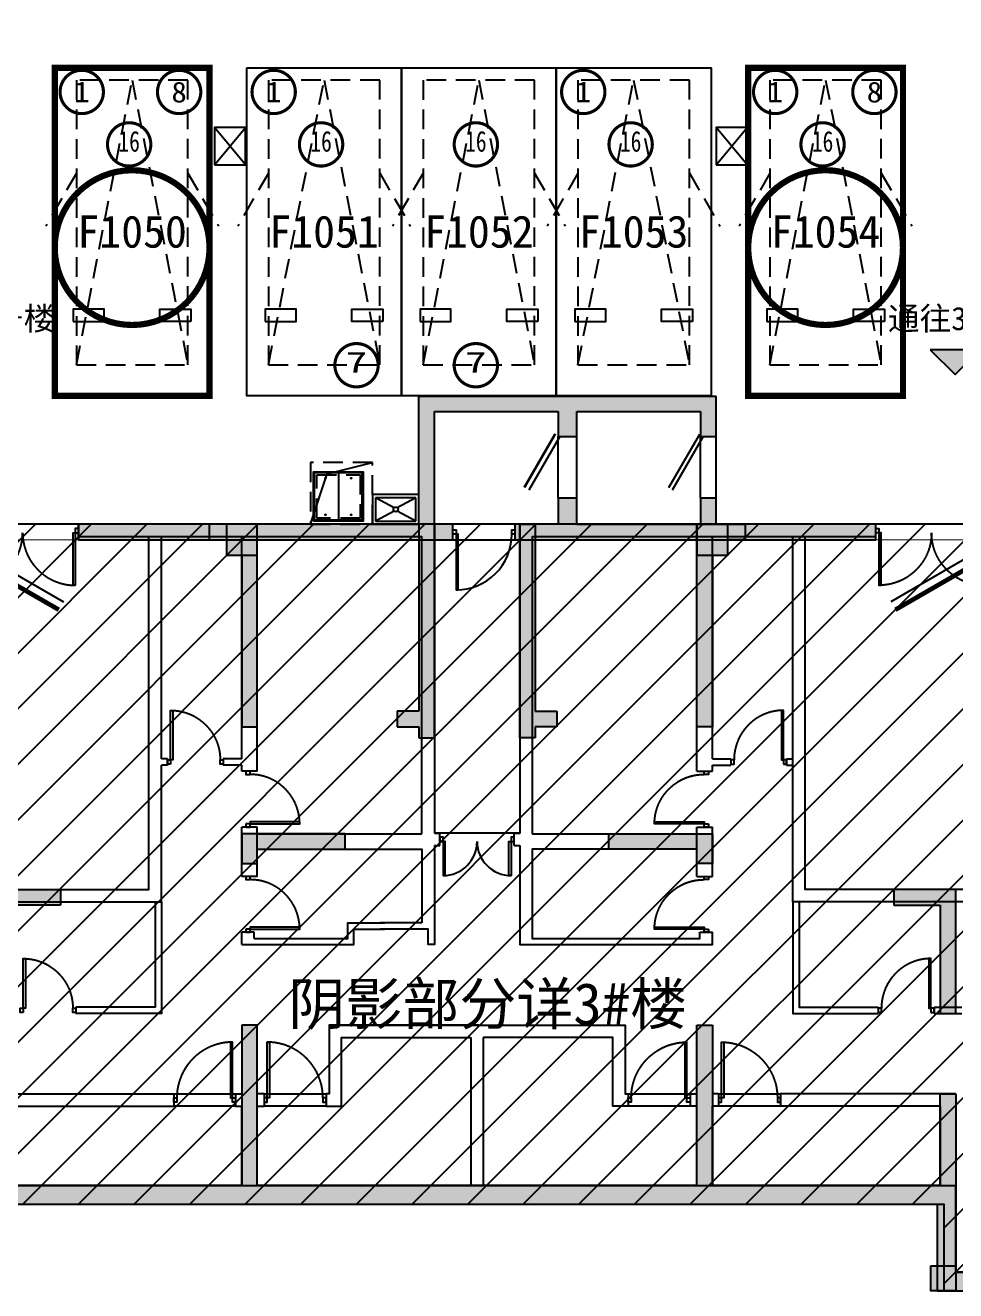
# Model space of a CAD drawing. Header units: millimetres. Extents: x 693907 to 1906102, y -24098 to 332602.
# Drawn here: x 897510 to 912537, y 150710 to 171151 of the extents above; entities that cross this region are included whole.
import ezdxf
from ezdxf.enums import TextEntityAlignment as Align
from ezdxf.xclip import XClip

# ---------------------------------------------------------------- set-up
doc = ezdxf.new("R2010")
doc.units = ezdxf.units.MM
doc.header["$LTSCALE"] = 100
doc.header["$XCLIPFRAME"] = 0
for name, pattern in [('A6-DK-B1F$0$HIDDEN2', [4.762499999999999, 3.175, -1.5875]), ('A6-DK-JSJ-B1F$0$HIDDEN2', [4.762499999999999, 3.175, -1.5875]), ('A6-DK-renfang-B1F$0$DASHED', [19.049999999999997, 12.7, -6.35])]:
    doc.linetypes.add(name, pattern=pattern)
doc.layers.get('Defpoints').update_dxf_attribs({"color": 189})
for name, color, linetype in [('-ACO-TTLB', 153, 'Continuous'), ('3#-HW-B1F$0$S-HATCH-X', 251, 'Continuous'), ('3#-W-B1F$0$S-COLUMN-S', 2, 'Continuous'), ('3#-W-B1F$0$S-WALL-S', 4, 'Continuous'), ('A-HATCH', 251, 'Continuous'), ('A-ROOM-IDEN', 31, 'Continuous'), ('A-WIND-IDEN', 244, 'Continuous'), ('A6-DK-B1F$0$A-DOOR', 190, 'Continuous'), ('A6-DK-B1F$0$A-FIXT', 6, 'Continuous'), ('A6-DK-B1F$0$A-PRKG', 175, 'A6-DK-B1F$0$HIDDEN2'), ('A6-DK-B1F$0$A-PRKG-SIGN', 252, 'Continuous'), ('A6-DK-JSJ-B1F$0$A-DRAIN', 152, 'Continuous'), ('A6-DK-JSJ-B1F$0$A-HOLE-FLOR', 242, 'Continuous'), ('A6-DK-JSJ-B1F$0$A-LOWER', 131, 'A6-DK-JSJ-B1F$0$HIDDEN2'), ('A6-DK-JSJ-B1F$0$X23-BF$0$A-HATCH', 251, 'Continuous'), ('A6-DK-renfang-B1F$0$-ACO-LINE', 137, 'Continuous'), ('A6-DK-renfang-B1F$0$PUB_HATCH', 8, 'Continuous'), ('A6-DK-renfang-B1F$0$WALL', 9, 'Continuous'), ('A6-DK-renfang-B1F$0$WINDOW', 4, 'Continuous'), ('A6-W-B1$0$S-WALL-S', 4, 'Continuous'), ('a_parking_number', 120, 'Continuous'), ('X3-B1F$0$A-DOOR', 190, 'Continuous'), ('X3-B1F$0$A-WALL', 2, 'Continuous'), ('XA6-130-N-B1F$0$A-DOOR', 190, 'Continuous'), ('XA6-130-N-B1F$0$A-STAIR', 142, 'Continuous'), ('XA6-130-N-B1F$0$A-WALL', 2, 'Continuous'), ('xref(dwg引用图层)', 7, 'Continuous'), ('留孔', 1, 'Continuous')]:
    doc.layers.add(name, color=color, linetype=linetype)
doc.layers.add('3#-HW-B1F$0$S-EDIT', color=241, linetype='Continuous', plot=False)
doc.layers.add('A6-W-B1$0$S-EDIT', color=241, linetype='Continuous', plot=False)
doc.layers.add('LVTRY', color=6, linetype='Continuous', lineweight=18)
doc.layers.add('PUB_TEXT', color=7, linetype='Continuous', lineweight=15)
doc.styles.add('-黑体', font='simhei.ttf')
doc.styles.add('华文细黑', font='STXIHEI.TTF')

# ---------------------------------------------------------------- blocks, each defined once
blk = doc.blocks.new('*U140')
for points in [[(-850, 35), (-900, 35), (-900, -35), (-850, -35)], [(0, 35), (-50, 35), (-50, -35), (0, -35)], [(-815, -834.9999999999997), (-815, -35), (-850, -35), (-850, -834.9999999999997)]]:
    blk.add_lwpolyline(points, close=True)
blk.add_arc((-850, -35), 800, 270, 0)
blk = doc.blocks.new('*U142')
at = {"linetype": 'ByBlock', "lineweight": -2}
for points in [[(0, -35), (50, -35), (50, 35), (0, 35)], [(1750, -35), (1800, -35), (1800, 35), (1750, 35)], [(85, -885), (85, -35), (50, -35), (50, -885)], [(1715, -885), (1715, -35), (1750, -35), (1750, -885)]]:
    blk.add_lwpolyline(points, close=True, dxfattribs=at)
for centre, start, end in [((50, -35), 270, 0), ((1750, -35), 180, 270)]:
    blk.add_arc(centre, 850, start, end, dxfattribs=at)
blk = doc.blocks.new('*U143')
for points in [[(-85, 834.9999999999997), (-85, 35), (-50, 35), (-50, 834.9999999999997)], [(-900, -35), (-850, -35), (-850, 35), (-900, 35)], [(-50, -35), (0, -35), (0, 35), (-50, 35)]]:
    blk.add_lwpolyline(points, close=True)
blk.add_arc((-50, 35), 800, 90.00000000000006, 180)
blk = doc.blocks.new('*U144')
for points in [[(-85, 834.9999999999997), (-85, 35), (-50, 35), (-50, 834.9999999999997)], [(-900, -35), (-850, -35), (-850, 35), (-900, 35)], [(-50, -35), (0, -35), (0, 35), (-50, 35)]]:
    blk.add_lwpolyline(points, close=True)
blk.add_arc((-50, 35), 800, 90.00000000000006, 180)
blk = doc.blocks.new('*U137')
at = {"color": 0, "linetype": 'ByBlock', "lineweight": -2}
for points in [[(-85.00000000000057, 934.9999999999995), (-85, 35.00000000000004), (-50.00000000000023, 35.00000000000001), (-50.00000000000011, 935)], [(-999.9999999999997, 34.99999999999964), (-949.9999999999998, 34.99999999999935), (-950, -35.00000000000049), (-999.9999999999999, -35.00000000000026)], [(-50.00000000000023, 35.00000000000001), (0, 35.00000000000007), (0, -35.00000000000007), (-50, -35.00000000000018)]]:
    blk.add_lwpolyline(points, close=True, dxfattribs=at)
blk.add_arc((-50.00000000000023, 35.00000000000001), 899.9999999999986, 89.99999999999349, 180.000000000001, dxfattribs=at)
blk = doc.blocks.new('*U138')
at = {"color": 0, "linetype": 'ByBlock', "lineweight": -2}
for points in [[(85.00000000000307, 934.9999999999993), (85.00000000000011, 34.99999999999981), (50.00000000000034, 34.99999999999987), (50.00000000000261, 934.9999999999998)], [(50.00000000000034, 34.99999999999987), (1.13686837721616e-13, 35.00000000000007), (-1.13686837721616e-13, -35.00000000000007), (49.99999999999989, -35.00000000000031)], [(999.9999999999998, 34.99999999999698), (949.9999999999999, 34.99999999999683), (949.9999999999999, -35.00000000000301), (999.9999999999998, -35.00000000000292)]]:
    blk.add_lwpolyline(points, close=True, dxfattribs=at)
blk.add_arc((50.00000000000034, 34.99999999999987), 899.9999999999986, 359.9999999999989, 90.00000000000652, dxfattribs=at)
blk = doc.blocks.new('XA6-130-N-B1F')
at = {"layer": 'XA6-130-N-B1F$0$A-STAIR'}
for points in [[(16389.99998877849, 3089.999999999476), (17389.99998877849, 3089.999999999476)], [(17850.00000000093, 3089.999999998574), (18850.00000000093, 3089.999999998574)], [(23729.99999999889, 3089.999999998574), (24729.99999999889, 3089.999999998574)], [(25190.0000112213, 3089.999999999476), (26190.0000112213, 3089.999999999476)], [(17389.99998877849, 2889.999999999476), (16389.99998877849, 2889.999999999476)], [(18850.00000000093, 2889.999999998574), (17850.00000000093, 2889.999999998574)], [(24729.99999999889, 2889.999999998574), (23729.99999999889, 2889.999999998574)], [(26190.0000112213, 2889.999999999476), (25190.0000112213, 2889.999999999476)]]:
    blk.add_lwpolyline(points, dxfattribs=at)
at = {"layer": 'XA6-130-N-B1F$0$A-WALL'}
for points in [[(9500.00000000032, 13189.99999999993), (5879.999999999942, 13189.99999999993), (5879.999999999942, 12090.00000000012), (900, 12090.00000000012), (900.000000000291, 10290.00000000012), (900.000000000291, 10290.00000000012), (900, 7090.000000000124), (150, 7090.000000000124), (150, 1610.000000000124), (7740.000000000058, 1610.000000000153), (7740.000000000058, 210.0000000000764), (13559.99999999886, 210.0000000001564), (13559.99999999881, 1610.000000000116), (29020.00001122162, 1610.000000000029), (29020.00001122162, 210.0000000000291), (34840.00000000001, 210.0000000001382), (34840.00000000001, 1610.000000000138), (42480, 1610)], [(27729.99999999988, 12290), (21980.00000001315, 12290.00000000007), (21980.00000001315, 12290.00000000013), (21980.00000001315, 12290.00000000007), (21980.00000001315, 7300), (20599.99999998685, 7300), (20599.9999999952, 12290.00000000007), (20599.9999999952, 12290.00000000007), (20599.9999999952, 12290.00000000006), (14849.99999999991, 12290.00000000004)], [(14849.99999999991, 12090.00000000001), (14849.99999999991, 12290.00000000003)], [(27729.99999999988, 12090.00000000001), (27729.99999999988, 12290.00000000003)], [(9189.999999849038, 6390), (9589.999999999942, 6390), (9589.99999999997, 3690.000000000015), (11709.99999999988, 3690.000000000015), (11710.00000000003, 6390.000000000124), (15989.99999999991, 6390.000000000124), (15989.99999999991, 12090.00000000004)], [(27729.99999999988, 12090), (22180.00000001315, 12090.00000000007), (22180.00000001315, 12090.00000000013), (22180.00000001315, 12090.00000000007), (22180.00000001315, 7100), (20399.99999998632, 7100), (20399.99999999467, 12090.00000000006), (20399.99999999467, 12090.00000000006), (20399.99999999467, 12090.00000000005), (14849.99999999991, 12090.00000000003)], [(16189.99999999991, 8499.999999999989), (16189.99999999991, 12090.00000000004)], [(17490.00000000015, 8500.000000000033), (17490.00000000015, 12090.00000000004)], [(17739.99999999403, 8300), (17739.99999999403, 12090.00000000004)], [(24840.00000000591, 8300), (24840.00000000591, 12090.00000000004)], [(25089.9999999998, 8500.000000000033), (25089.9999999998, 12090.00000000004)], [(26390.00000000015, 9199.999999999989), (26390.00000000015, 12090.00000000004)], [(26390.00000000003, 8499.999999999989), (26390.00000000003, 12090.00000000004)], [(30479.99999169903, 6390.000000000233), (26590.00000000015, 6390.000000000233), (26590.00000000015, 12090.00000000004)], [(700.000000000291, 10490.00000000012), (700.000000000291, 10490.00000000012), (700, 7290.000000000124), (-100, 7290.000000000124), (-100, 1310.000000000011), (7440.000000000029, 1310.00000000004), (7440.000000000029, -89.99999999997453), (13859.99999999892, -89.99999999991269), (13859.99999999889, 1310.000000000087), (28720.00001122153, 1310.000000000029), (28720.00001122153, -89.9999999999709), (35140, -90), (35140, 1310), (42680, 1310)], [(30479.99999169903, 6190.000000000473), (26390.00000000015, 6190.000000000473), (26390.00000000015, 8999.999999999989)], [(12100.00000830076, 6190.000000000473), (16189.99999999991, 6190.000000000473), (16189.99999999991, 8399.999999999989)], [(16289.99999999991, 8499.999999999989), (16189.99999999991, 8499.999999999989)], [(16289.99999999991, 8399.999999999989), (16189.99999999991, 8399.999999999989)], [(16289.99999999991, 8499.999999999989), (16289.99999999991, 8400.0000000061)], [(17490.00000000015, 8500.000000000033), (17189.99999999991, 8499.999999999989)], [(17189.99999999991, 8499.999999999989), (17189.99999999991, 8400.0000000061)], [(17490.00000000015, 8399.999999999989), (17189.99999999991, 8399.999999999989)], [(17490.00000000015, 8300), (17490.00000000015, 8399.999999999989)], [(25089.9999999998, 8500.000000000033), (25390.00000000003, 8499.999999999989)], [(25089.9999999998, 8300), (25089.9999999998, 8399.999999999989)], [(25089.9999999998, 8399.999999999989), (25390.00000000003, 8399.999999999989)], [(25390.00000000003, 8499.999999999989), (25390.00000000003, 8400.0000000061)], [(26290.00000000003, 8499.999999999989), (26390.00000000003, 8499.999999999989)], [(26290.00000000003, 8499.999999999989), (26290.00000000003, 8400.0000000061)], [(26290.00000000003, 8399.999999999989), (26390.00000000003, 8399.999999999989)], [(17739.99999999403, 8300), (17490.00000000015, 8300)], [(24840.00000000591, 8300), (25089.9999999998, 8300)], [(17490.00000000015, 6599.999999999243), (17490.00000000015, 7400)], [(17739.99999999403, 7400), (17490.00000000015, 7400)], [(17739.99999999403, 6599.999999999243), (17739.99999999403, 7400)], [(24840.00000000591, 6599.999999999243), (24840.00000000591, 7400)], [(24840.00000000591, 7400), (25089.9999999998, 7400)], [(25089.9999999998, 6599.999999999243), (25089.9999999998, 7400)], [(17739.99999999406, 7290.000000009099), (20399.99999998687, 7290.000000009099)], [(22180.00000001315, 7290.000000004795), (24840.00000000591, 7290.000000004795)], [(17739.99999999424, 7040.000000002587), (20050.00000000119, 7040.000000002587)], [(24840.00000000591, 7040.000000002474), (22530.00000000099, 7040.000000002474), (22530.00000000096, 5599.999999999243)], [(17739.99999999502, 6599.999999999243), (17490.00000000114, 6599.999999999243)], [(24840.00000000492, 6599.999999999243), (25089.99999999881, 6599.999999999243)], [(16189.99999999991, 6190.000000000473), (16189.99999999991, 4390.000000000025), (14810.00001122153, 4390.000000000076)], [(16089.99999999991, 6190.000000000473), (16089.99999999991, 4490.000000000029), (14810.00001122153, 4490.000000000076)], [(26390.00000000003, 6190.000000000473), (26390.00000000003, 4390.000000000025), (27769.99998877841, 4390.000000000076)], [(26490.00000000003, 6190.000000000473), (26490.00000000003, 4490.000000000029), (27769.99998877841, 4490.000000000076)], [(17490.00000000015, 5499.999999999243), (19300.00000000096, 5499.999999999243), (19300.00000000096, 5749.999999999243), (20500.00000000096, 5749.999999999243), (20500.00000000096, 5499.999999999243), (21430.0000000009, 5499.999999999243)], [(17689.99999999502, 5599.999999999243), (19200.00000000096, 5599.999999999243), (19200.00000000096, 5849.999999999243), (20050.00000000099, 5849.999999999243)], [(17490.00000000015, 5500), (17490.00000000015, 5699.999999999243)], [(17689.99999999502, 5699.999999999243), (17490.00000000114, 5699.999999999243)], [(17689.99999999403, 5599.999999999243), (17689.99999999403, 5699.999999999243)], [(22330.0000000009, 5499.999999999243), (25089.9999999998, 5499.999999999243), (25089.9999999998, 5699.999999999243)], [(22530.00000000096, 5599.999999999243), (24890.00000000591, 5599.999999999243), (24890.00000000591, 5699.999999999243)], [(24890.00000000492, 5699.999999999243), (25089.99999999881, 5699.999999999243)], [(14810.00001122153, 4490.00000000012), (14810.00001122153, 4390.00000000012)], [(27769.99998877841, 4490.00000000012), (27769.99998877841, 4390.00000000012)], [(28669.99998877841, 4490.000000000109), (29120.00001122148, 4490.000000000127)], [(28669.99998877841, 4490.00000000012), (28669.99998877841, 4390.00000000012)], [(28669.99998877841, 4390.000000000109), (29120.00001122148, 4390.000000000127)], [(21319.99999999421, 4199.999999999476), (18900.00000000093, 4199.999999999476), (18900.00000000093, 3089.999999998574), (18850.00000000093, 3089.999999998574), (18850.00000000093, 2889.999999998574), (19100.00000000093, 2889.999999998574), (19100.00000000093, 3999.999999999476), (21189.99999999994, 3999.999999999476)], [(18900.00000000093, 4199.999999999476), (23679.99999999889, 4199.999999999476), (23679.99999999889, 3089.999999998574), (23729.99999999889, 3089.999999998574), (23729.99999999889, 2889.999999998574), (23479.99999999889, 2889.999999998574), (23479.99999999889, 3999.999999999476), (21389.99999999988, 3999.999999999476)], [(21189.99999999994, 3999.999999999476), (21189.99999999991, 1610.000000000055)], [(21389.99999999994, 3999.999999999476), (21389.99999999991, 1610.000000000055)], [(13559.99998877849, 3089.999999999476), (16389.99998877849, 3089.999999999476)], [(16389.99998877849, 3089.999999999476), (16389.99998877849, 2889.999999999476)], [(17389.99998877849, 3089.999999999476), (17489.99999999997, 3089.999999999476)], [(17389.99998877849, 3089.999999999476), (17389.99998877849, 2889.999999999476)], [(17850.00000000093, 3089.999999998574), (17739.99999999994, 3089.999999998574)], [(17850.00000000093, 3089.999999998574), (17850.00000000093, 2889.999999998574)], [(24729.99999999889, 3089.999999998574), (24729.99999999889, 2889.999999998574)], [(24729.99999999889, 3089.999999998574), (24839.99999999988, 3089.999999998574)], [(25190.0000112213, 3089.999999999476), (25089.99999999983, 3089.999999999476)], [(25190.0000112213, 3089.999999999476), (25190.0000112213, 2889.999999999476)], [(29020.0000112213, 3089.999999999476), (26190.0000112213, 3089.999999999476)], [(26190.0000112213, 3089.999999999476), (26190.0000112213, 2889.999999999476)], [(29020.0000112213, 3089.999999999476), (29020.00001122133, 1610.000000000087)], [(13810.0000000002, 2889.999999999465), (16389.99998877849, 2889.999999999476)], [(17389.99998877849, 2889.999999999476), (17489.99999999991, 2889.999999999476)], [(17489.99999999913, 1610.000000000073), (17489.99999999913, 2889.999999999476)], [(17739.99999999921, 1610.000000000073), (17740.00000000015, 2889.999999999476)], [(17740.00000000015, 2889.999999999476), (17850.00000000093, 2889.999999999476)], [(24839.99999999968, 2889.999999999476), (24729.99999999889, 2889.999999999476)], [(24840.00000000061, 1610.000000000073), (24839.99999999968, 2889.999999999476)], [(25090.00000000067, 1610.000000000073), (25090.00000000067, 2889.999999999476)], [(25190.0000112213, 2889.999999999476), (25089.99999999988, 2889.999999999476)], [(28769.99999999959, 2889.999999999465), (26190.0000112213, 2889.999999999476)], [(28769.9999999998, 2889.999999999465), (28769.99999999962, 1610.000000000076)]]:
    blk.add_lwpolyline(points, dxfattribs=at)
at = {"layer": 'XA6-130-N-B1F$0$A-DOOR'}
for name, p in [('*U142', (13049.99999999991, 12190.00000000002)), ('*U143', (26290.00000000003, 8450.000000003045)), ('*U144', (28669.99998877841, 4440.00000000012)), ('*U137', (17389.99998877849, 2989.999999999469)), ('*U138', (17850.00000000093, 2989.999999998574))]:
    blk.add_blockref(name, p, dxfattribs=at)
at = {"layer": 'XA6-130-N-B1F$0$A-DOOR', "xscale": -1}
for name, p in [('*U142', (29529.99999999988, 12190.00000000002)), ('*U143', (16289.99999999991, 8450.000000003045)), ('*U144', (13910.00001122153, 4440.00000000012)), ('*U138', (24729.99999999886, 2989.999999998574)), ('*U137', (25190.00001122133, 2989.999999999469))]:
    blk.add_blockref(name, p, dxfattribs=at)
at = {"layer": 'XA6-130-N-B1F$0$A-DOOR', "rotation": 90}
for p in [(17589.99999999709, 8300), (17589.99999999709, 6599.999999999243)]:
    blk.add_blockref('*U140', p, dxfattribs=at)
at = {"layer": 'XA6-130-N-B1F$0$A-DOOR', "xscale": -1, "rotation": 270}
for p in [(24990.00000000285, 8300), (24990.00000000285, 6599.999999999243)]:
    blk.add_blockref('*U140', p, dxfattribs=at)
blk = doc.blocks.new('*U126')
at = {"linetype": 'ByBlock', "lineweight": -2}
for points in [[(0, -35), (50, -35), (50, 35), (0, 35)], [(1150, -35), (1200, -35), (1200, 35), (1150, 35)], [(85, -585), (85, -35), (50, -35), (50, -585)], [(1115, -585), (1115, -35), (1150, -35), (1150, -585)]]:
    blk.add_lwpolyline(points, close=True, dxfattribs=at)
for centre, start, end in [((50, -35), 270, 0), ((1150, -35), 180, 270)]:
    blk.add_arc(centre, 550, start, end, dxfattribs=at)
blk = doc.blocks.new('X3-B1F')
at = {"layer": 'X3-B1F$0$A-WALL'}
for points in [[(20599.99999998964, 12290.00722556737), (20599.9999999876, 7300)], [(21980.00000001016, 12290.00722556737), (21980.00000001219, 7300)], [(20599.99999998756, 7300), (20689.9999999999, 7300)], [(20689.9999999999, 7100), (20689.9999999999, 7300)], [(21889.9999999999, 7100), (21889.9999999999, 7300)], [(21889.9999999999, 7300), (21980.00000001224, 7300)], [(19717.6204105033, 7040.000000002587), (20399.99999998685, 7040.000000002587), (20399.99999998685, 5849.999999999243)], [(20599.99999998751, 7100), (20599.99999998668, 5499.999999999243), (20500.00000000096, 5499.999999999243), (20500.00000000096, 5749.999999999243), (19725.00000000097, 5749.999999999243)], [(20599.99999998756, 7100), (20689.9999999999, 7100)], [(21889.9999999999, 7100), (21980.00000001224, 7100)], [(21980.00000001228, 7100), (21980.0000000131, 5499.999999999243), (22575.07723677665, 5499.999999999243)], [(22938.37880647922, 7040.000000002474), (22180.00000001315, 7040.000000002474), (22180.00000001315, 5599.999999999243), (22914.48484894488, 5599.999999999243)], [(20399.99999998685, 5849.999999999243), (19725.00000000097, 5849.999999999243)]]:
    blk.add_lwpolyline(points, dxfattribs=at)
ref = blk.add_blockref('XA6-130-N-B1F', (0, 0))
XClip(ref).set_block_clipping_path([(20599.999999989624, 14900), (20599.999999986845, 7290), (19823.772814560623, 7290), (19782.510284001895, 5000), (20800.00000000096, 4770.363111866471), (22503.539854608884, 4770.363111866471), (22742.743327202683, 7290.000000004791), (21980.000000013155, 7290.000000004791), (21980.000000013155, 14900), (43579.99999999994, 14900), (43579.99999999994, -2000), (-1000.0000000000873, -2000), (-1000.0000000000873, 7290.00000000012), (700, 7290.00000000012), (700.0000000390137, 12290.00000000012), (9499.999999986074, 12290.00000001576), (9649.999999999854, 14900.000000000611)])
at = {"layer": 'X3-B1F$0$A-DOOR'}
blk.add_blockref('*U126', (20689.99999999988, 7200.000000000007), dxfattribs=at)
blk = doc.blocks.new('3#-HW-B1F')
at = {"layer": '3#-HW-B1F$0$S-HATCH-X'}
for points in [[(17240, 12290.00000000483), (16960, 12290.00000000483), (16960, 12040.00000000483), (17240, 12040.00000000483)], [(17740, 12290.00000000489), (17240, 12290.00000000489), (17240, 11790.00000000489), (17740, 11790.00000000489)], [(20600.00000000023, 12290), (20350, 12290.00000000012), (20350, 9270.000000000116), (20000.00000000023, 9270.000000000116), (20000, 9020.000000000175), (20350, 9020.000000000058), (20350, 8840.000000000116), (20600.00000000047, 8840.000000000058)], [(22230.00000000361, 12290.00722556846), (21980.00000000338, 12290.00722556835), (21979.99999999953, 8840.000000000058), (22230, 8840.000000000116), (22230, 9020.000000000058), (22579.99999999977, 9020.000000000175), (22579.99999999977, 9270.000000000116), (22230, 9270.000000000116)], [(25340.00000000003, 12290.00000000489), (24840, 12290.00000000489), (24840, 11790.00000000489), (25340.00000000003, 11790.00000000489)], [(25620, 12290.00000000483), (25340.00000000003, 12290.00000000483), (25340.00000000003, 12040.00000000483), (25620, 12040.00000000483)], [(17740, 11790.00000000489), (17490, 11790.00000000489), (17490, 9020.000000004831), (17740, 9020.000000004831)], [(25090, 11790.00000000489), (24840, 11790.00000000489), (24840, 9020.000000004831), (25090, 9020.000000004831)], [(19159.99903564504, 7290.000000011903), (17490, 7290.000000004831), (17490, 6810.000000004831), (17740, 6810.000000004831), (17740, 7040.000000000116), (19159.99903564504, 7040.000000004831)], [(25090, 7290.000000004831), (23519.99999999977, 7290.000000009546), (23420.00096435496, 7289.99999995582), (23420.00096435496, 7039.999999953492), (24840, 7040.000000000116), (24840, 6810.000000004831), (25090, 6810.000000004831)], [(13810, 6140.000000000466), (14560, 6140.000000000466), (14560, 6390.000000000466), (13809.9999999998, 6390.000000000466), (13560.00000000023, 6390.000000000116), (13560.00000000023, 4390.000000000116), (13810, 4390.000000000116)], [(29019.99999999977, 6390.000000000116), (28770, 6390.000000000116), (28020, 6390.000000000466), (28020, 6140.000000000466), (28770, 6140.000000000466), (28770, 4390.000000000116), (29019.99999999977, 4390.000000000116)], [(29019.99999999994, 1610.000000000116), (29019.99999999977, 3090.000000000116), (28769.99999999977, 3090.000000000116), (28770, 1610.000000000116), (25090, 1610.000000000116), (25090, 4200.000000000116), (24840, 4200.000000000116), (24840, 1610.000000000116), (17740, 1610.000000000116), (17740, 4200.000000000116), (17490, 4200.000000000116), (17490, 1610.000000000116), (13810, 1610.000000000116), (13810.00000000023, 3090.000000000116), (13560.00000000023, 3090.000000000116), (13560, 1610.000000000116), (13560, 310.0000000001164), (13860, 310.0000000001164), (13860, 1310.000000000116), (28719.99999999994, 1310.000000000116), (28719.99999999994, 310.0000000001164), (29019.99999999994, 310.0000000001164)], [(29020, 310.0000000001164), (28620, 310.0000000001164), (28620, -89.99999999988358), (29020, -89.99999999988358)], [(34840, 210.0000000001164), (29020, 210.0000000001164), (29020, -89.99999999988358), (34840, -89.99999999988358)]]:
    blk.add_hatch(color=256, dxfattribs=at).paths.add_polyline_path(points)
at = {"layer": '3#-HW-B1F$0$S-EDIT'}
for p, q in [((17740, 12290.00000000483), (16960, 12290.00000000483)), ((16960, 12290.00000000483), (16960, 12040.00000000483)), ((17740, 9020.000000004831), (17740, 12290.00000000483)), ((20600.00000000023, 12290), (20350, 12290.00000000012)), ((20350, 12290.00000000012), (20350, 9270.000000000116)), ((20600.00000000047, 8840.000000000058), (20600.00000000023, 12290)), ((21979.99999999953, 8840.000000000058), (21980.00000000338, 12290.00722556835)), ((21980.00000000338, 12290.00722556835), (22230.00000000361, 12290.00722556846)), ((22230.00000000361, 12290.00722556846), (22230, 9270.000000000116)), ((24840, 9020.000000004831), (24840, 12290.00000000483)), ((24840, 12290.00000000483), (25620, 12290.00000000483)), ((25620, 12290.00000000483), (25620, 12040.00000000483)), ((16960, 12040.00000000483), (17240, 12040.00000000483)), ((25620, 12040.00000000483), (25340.00000000003, 12040.00000000483)), ((17490, 11790.00000000489), (17490, 9020.000000004831)), ((25090, 11790.00000000489), (25090, 9020.000000004831)), ((20350, 9270.000000000116), (20000.00000000023, 9270.000000000116)), ((20000.00000000023, 9270.000000000116), (20000, 9020.000000000175)), ((22230, 9270.000000000116), (22579.99999999977, 9270.000000000116)), ((22579.99999999977, 9270.000000000116), (22579.99999999977, 9020.000000000175)), ((17490, 9020.000000004831), (17740, 9020.000000004831)), ((20000, 9020.000000000175), (20350, 9020.000000000058)), ((20350, 9020.000000000058), (20350, 8840.000000000116)), ((22579.99999999977, 9020.000000000175), (22230, 9020.000000000058)), ((22230, 9020.000000000058), (22230, 8840.000000000116)), ((25090, 9020.000000004831), (24840, 9020.000000004831)), ((20350, 8840.000000000116), (20600.00000000047, 8840.000000000058)), ((22230, 8840.000000000116), (21979.99999999953, 8840.000000000058)), ((19159.99903564504, 7290.000000011903), (17490, 7290.000000004831)), ((17490, 7290.000000004831), (17490, 6810.000000004831)), ((19159.99903564504, 7040.000000004831), (19159.99903564504, 7290.00000000716)), ((19159.99903564504, 7290.00000000716), (19159.99903564504, 7290.000000009517)), ((19159.99903564504, 7290.000000009517), (19159.99903564504, 7290.000000011903)), ((23420.00096435496, 7039.999999953492), (23420.00096435496, 7289.99999995582)), ((23420.00096435496, 7289.99999995582), (23519.99999999977, 7290.00000000716)), ((23519.99999999977, 7290.00000000716), (23519.99999999977, 7290.000000009546)), ((23519.99999999977, 7290.000000009546), (25090, 7290.000000004831)), ((25090, 7290.000000004831), (25090, 6810.000000004831)), ((17740, 6810.000000004831), (17740, 7040.000000000116)), ((17740, 7040.000000000116), (19159.99903564504, 7040.000000004831)), ((24840, 7040.000000000116), (23420.00096435496, 7039.999999953492)), ((24840, 6810.000000004831), (24840, 7040.000000000116)), ((17490, 6810.000000004831), (17740, 6810.000000004831)), ((25090, 6810.000000004831), (24840, 6810.000000004831)), ((13809.9999999998, 6390.000000000466), (14560, 6390.000000000466)), ((14560, 6390.000000000466), (14560, 6140.000000000466)), ((28770.00000000023, 6390.000000000466), (28020, 6390.000000000466)), ((28020, 6390.000000000466), (28020, 6140.000000000466)), ((29019.99999999977, 6390.000000000116), (28770, 6390.000000000116)), ((29019.99999999977, 4390.000000000116), (29019.99999999977, 6390.000000000116)), ((14560, 6140.000000000466), (13809.9999999998, 6140.000000000466)), ((28020, 6140.000000000466), (28770.00000000023, 6140.000000000466)), ((28770, 6140.000000000466), (28770, 4390.000000000116)), ((28770, 4390.000000000116), (29019.99999999977, 4390.000000000116)), ((17740, 4200.000000000116), (17490, 4200.000000000116)), ((17490, 4200.000000000116), (17490, 1610.000000000116)), ((17740, 1610.000000000116), (17740, 4200.000000000116)), ((24840, 1610.000000000116), (24840, 4200.000000000116)), ((24840, 4200.000000000116), (25090, 4200.000000000116)), ((25090, 4200.000000000116), (25090, 1610.000000000116)), ((28770, 1610.000000000116), (28769.99999999977, 3090.000000000116)), ((28769.99999999977, 3090.000000000116), (29019.99999999977, 3090.000000000116)), ((29019.99999999977, 3090.000000000116), (29020, 1610.000000000116)), ((17490, 1610.000000000116), (13810, 1610.000000000116)), ((24840, 1610.000000000116), (17740, 1610.000000000116)), ((28770, 1610.000000000116), (25090, 1610.000000000116)), ((29019.99999999994, 210.0000000001164), (29019.99999999994, 1610.000000000116)), ((13860, 1310.000000000116), (28719.99999999994, 1310.000000000116)), ((28719.99999999994, 1310.000000000116), (28719.99999999994, 310.0000000001164)), ((34840, 210.0000000001164), (29019.99999999994, 210.0000000001164)), ((28719.99999999994, -89.99999999988358), (35140, -89.99999999988358))]:
    blk.add_line(p, q, dxfattribs=at)
for points in [[(17740, 12290.00000000489), (17240, 12290.00000000489), (17240, 11790.00000000489), (17740, 11790.00000000489)], [(25340.00000000003, 12290.00000000489), (24840, 12290.00000000489), (24840, 11790.00000000489), (25340.00000000003, 11790.00000000489)], [(28620, 310.0000000001164), (29020, 310.0000000001164), (29020, -89.99999999988358), (28620, -89.99999999988358)]]:
    blk.add_lwpolyline(points, close=True, dxfattribs=at)
blk = doc.blocks.new('3#-W-B1F')
at = {"layer": '3#-W-B1F$0$S-COLUMN-S'}
for points in [[(17740, 12290.00000000489), (17240, 12290.00000000489), (17240, 11790.00000000489), (17740, 11790.00000000489)], [(25340, 12290.00000000489), (24840, 12290.00000000489), (24840, 11790.00000000489), (25340, 11790.00000000489)], [(28620, 310.0000000001164), (29020, 310.0000000001164), (29020, -89.99999999988358), (28620, -89.99999999988358)]]:
    blk.add_lwpolyline(points, close=True, dxfattribs=at)
at = {"layer": '3#-W-B1F$0$S-WALL-S', "color": 0, "linetype": 'ByBlock', "lineweight": -2}
for p, q in [((17740, 12290.00000000483), (16960, 12290.00000000483)), ((16960, 12290.00000000483), (16960, 12040.00000000483)), ((17740, 9020.000000004831), (17740, 12290.00000000483)), ((20600.00000000023, 12290), (20350, 12290.00000000012)), ((20350, 12290.00000000012), (20350, 9270.000000000116)), ((20600.00000000047, 8840.000000000058), (20600.00000000023, 12290)), ((21979.99999999953, 8840.000000000058), (21980.00000000338, 12290.00722556835)), ((21980.00000000338, 12290.00722556835), (22230.00000000361, 12290.00722556846)), ((22230.00000000361, 12290.00722556846), (22230, 9270.000000000116)), ((24840, 9020.000000004831), (24840, 12290.00000000483)), ((24840, 12290.00000000483), (25620, 12290.00000000483)), ((25620, 12290.00000000483), (25620, 12040.00000000483)), ((16960, 12040.00000000483), (17240, 12040.00000000483)), ((25620, 12040.00000000483), (25340, 12040.00000000483)), ((17490, 11790.00000000489), (17490, 9020.000000004831)), ((25090, 11790.00000000489), (25090, 9020.000000004831)), ((20350, 9270.000000000116), (20000.00000000023, 9270.000000000116)), ((20000.00000000023, 9270.000000000116), (20000, 9020.000000000175)), ((22230, 9270.000000000116), (22579.99999999977, 9270.000000000116)), ((22579.99999999977, 9270.000000000116), (22579.99999999977, 9020.000000000175)), ((17490, 9020.000000004831), (17740, 9020.000000004831)), ((20000, 9020.000000000175), (20350, 9020.000000000058)), ((20350, 9020.000000000058), (20350, 8840.000000000116)), ((22579.99999999977, 9020.000000000175), (22230, 9020.000000000058)), ((22230, 9020.000000000058), (22230, 8840.000000000116)), ((25090, 9020.000000004831), (24840, 9020.000000004831)), ((20350, 8840.000000000116), (20600.00000000047, 8840.000000000058)), ((22230, 8840.000000000116), (21979.99999999953, 8840.000000000058)), ((19159.99903564504, 7290.000000011933), (17490, 7290.000000004831)), ((17490, 7290.000000004831), (17490, 6810.000000004831)), ((19159.99903564504, 7040.000000004831), (19159.99903564504, 7290.00000000716)), ((19159.99903564504, 7290.00000000716), (19159.99903564504, 7290.000000009546)), ((19159.99903564504, 7290.000000009546), (19159.99903564504, 7290.000000011933)), ((23420.00096435496, 7039.999999953492), (23420.00096435496, 7289.99999995582)), ((23420.00096435496, 7289.99999995582), (23519.99999999977, 7290.00000000716)), ((23519.99999999977, 7290.00000000716), (23519.99999999977, 7290.000000009546)), ((23519.99999999977, 7290.000000009546), (25090, 7290.000000004831)), ((25090, 7290.000000004831), (25090, 6810.000000004831)), ((17740, 6810.000000004831), (17740, 7040.000000000116)), ((17740, 7040.000000000116), (19159.99903564504, 7040.000000004831)), ((24840, 7040.000000000116), (23420.00096435496, 7039.999999953492)), ((24840, 6810.000000004831), (24840, 7040.000000000116)), ((17490, 6810.000000004831), (17740, 6810.000000004831)), ((25090, 6810.000000004831), (24840, 6810.000000004831)), ((13809.99999999977, 6390.000000000466), (14560, 6390.000000000466)), ((14560, 6390.000000000466), (14560, 6140.000000000466)), ((28770.00000000023, 6390.000000000466), (28020, 6390.000000000466)), ((28020, 6390.000000000466), (28020, 6140.000000000466)), ((29019.99999999977, 6390.000000000116), (28770, 6390.000000000116)), ((29019.99999999977, 4390.000000000116), (29019.99999999977, 6390.000000000116)), ((14560, 6140.000000000466), (13809.99999999977, 6140.000000000466)), ((28020, 6140.000000000466), (28770.00000000023, 6140.000000000466)), ((28770, 6140.000000000466), (28770, 4390.000000000116)), ((28770, 4390.000000000116), (29019.99999999977, 4390.000000000116)), ((17740, 4200.000000000116), (17490, 4200.000000000116)), ((17490, 4200.000000000116), (17490, 1610.000000000116)), ((17740, 1610.000000000116), (17740, 4200.000000000116)), ((24840, 1610.000000000116), (24840, 4200.000000000116)), ((24840, 4200.000000000116), (25090, 4200.000000000116)), ((25090, 4200.000000000116), (25090, 1610.000000000116)), ((28770, 1610.000000000116), (28769.99999999977, 3090.000000000116)), ((28769.99999999977, 3090.000000000116), (29019.99999999977, 3090.000000000116)), ((29019.99999999977, 3090.000000000116), (29020, 1610.000000000116)), ((17490, 1610.000000000116), (13810, 1610.000000000116)), ((24840, 1610.000000000116), (17740, 1610.000000000116)), ((28770, 1610.000000000116), (25090, 1610.000000000116)), ((29019.99999999994, 210.0000000001164), (29019.99999999994, 1610.000000000116)), ((13860, 1310.000000000116), (28719.99999999994, 1310.000000000116)), ((28719.99999999994, 1310.000000000116), (28719.99999999994, 310.0000000001164)), ((34840, 210.0000000001164), (29019.99999999994, 210.0000000001164)), ((28719.99999999994, -89.99999999988358), (35140, -89.99999999988358))]:
    blk.add_line(p, q, dxfattribs=at)
blk = doc.blocks.new('BF1')
at = {"layer": 'xref(dwg引用图层)'}
for name in ['3#-HW-B1F', '3#-W-B1F']:
    blk.add_blockref(name, (141300, 150800), dxfattribs=at)
blk = doc.blocks.new('*U424')
at = {"layer": 'A6-DK-JSJ-B1F$0$A-DRAIN'}
blk.add_lwpolyline([(49.9999813377799, 49.99995609704638), (49.9999813377799, 849.9999560970464), (849.9999813377799, 849.9999560970464), (849.9999813377799, 49.99995609704638)], close=True, dxfattribs=at)
at = {"layer": 'A6-DK-JSJ-B1F$0$A-HOLE-FLOR'}
blk.add_lwpolyline([(-1.86622200999409e-05, -4.390295362100005e-05), (270.183505689376, 816.5128645641307), (999.999981337809, 999.9999560970464)], dxfattribs=at)
for points in [[(64.9999813377799, 834.9999560970464), (449.9999813377799, 834.9999560970464), (449.9999813377799, 64.99995609704638), (64.9999813377799, 64.99995609704638)], [(834.9999813377799, 834.9999560970464), (449.9999813377799, 834.9999560970464), (449.9999813377799, 64.99995609704638), (834.9999813377799, 64.99995609704638)]]:
    blk.add_lwpolyline(points, close=True, dxfattribs=at)
at = {"layer": 'A6-DK-JSJ-B1F$0$A-LOWER'}
for points in [[(-1.866219099611044e-05, 999.9999560970464), (-1.86622200999409e-05, -4.390295362100005e-05), (999.9999813377799, -4.390295362100005e-05), (999.999981337809, 999.9999560970464), (-1.866219099611044e-05, 999.9999560970464)], [(99.9999813377799, 99.99995609704638), (99.9999813377799, 799.9999560970464), (799.9999813377799, 799.9999560970464), (799.9999813377799, 99.99995609704638), (99.9999813377799, 99.99995609704638)]]:
    blk.add_lwpolyline(points, dxfattribs=at)
at = {"layer": 'A6-DK-JSJ-B1F$0$X23-BF$0$A-HATCH'}
blk.add_lwpolyline([(64.9999813377799, 64.99995609704638), (64.9999813377799, 834.9999560970464), (834.9999813377799, 834.9999560970464), (834.9999813377799, 64.99995609704638)], close=True, dxfattribs=at)
for centre in [(242.4999813377799, 744.9999561105287), (657.4999813377799, 744.9999561105287), (242.4999813377799, 154.999956083564), (657.4999813377799, 154.999956083564)]:
    blk.add_circle(centre, 8, dxfattribs=at)
blk = doc.blocks.new('A6-DK-JSJ-B1F')
at = {"layer": 'A6-DK-JSJ-B1F$0$A-LOWER'}
blk.add_blockref('*U424', (159900.0000186516, 163090.007357383), dxfattribs=at)
blk = doc.blocks.new('A6-W-B1$0$Z-2')
at = {"layer": 'A6-W-B1$0$S-EDIT'}
for p, q in [((72869.23192362956, 44139.41943926811), (73369.23192362956, 43539.41943926811)), ((73369.23192362956, 44139.41943926811), (72869.23192362956, 43539.41943926811))]:
    blk.add_line(p, q, dxfattribs=at)
at = {"layer": 'A6-W-B1$0$S-WALL-S', "color": 0, "linetype": 'ByBlock', "lineweight": -2}
blk.add_lwpolyline([(73369.23192362956, 44139.41943926811), (72869.23192362956, 44139.41943926811), (72869.23192362956, 43539.41943926811), (73369.23192362956, 43539.41943926811), (73369.23192362956, 44139.41943926811)], dxfattribs=at)
blk = doc.blocks.new('A6-W-B1', base_point=(85957.39729076534, 40189.84462049964))
at = {"layer": 'A6-W-B1$0$S-WALL-S', "rotation": 180}
for p in [(317676.629305227, 253229.2641687662), (325776.629305227, 253229.2641687662)]:
    blk.add_blockref('A6-W-B1$0$Z-2', p, dxfattribs=at)
blk = doc.blocks.new('A6-DK-renfang-B1F')
at = {"layer": 'A6-DK-renfang-B1F$0$PUB_HATCH'}
for points in [[(161649.9999998369, 165160.0000000035), (161899.9999998385, 164910.0000000045), (163900.0000002126, 164910.0000000045), (164041.6666668784, 164993.333333335), (164025.0000002095, 165160.0000000005)], [(161774.9999998368, 163006.6666635684), (161899.9999998385, 163089.9999969048), (161899.9999998385, 164910.0000000045), (161649.9999998369, 165160.0000000035), (161649.9999998369, 163089.9999968993)], [(163900.0000002126, 164910.0000000045), (163900.0000002086, 164510.0000001273), (164200.0000002115, 164510.0000001273), (164200.000000213, 164910.0000000001), (164041.6666668784, 164993.333333335)], [(164041.6666668784, 164993.333333335), (164200.000000213, 164910.0000000001), (166200.0000002112, 164910.0000000001), (166450.0000002055, 165160.0000000001), (164025.0000002095, 165160.0000000005)], [(166200.0000002112, 164910.0000000001), (166200.0000002108, 164509.9999999391), (166450.0000002086, 164509.9999999391), (166450.0000002055, 165160.0000000001)], [(164200.000000213, 163089.9999969019), (164200.0000002115, 163510.0000001146), (163900.0000002086, 163510.0000001146), (163900.0000002126, 163089.9999969048), (164041.6666668784, 163006.6666635693)], [(166450.0000002055, 163089.9999968996), (166450.0000002086, 163509.9999999543), (166200.0000002108, 163509.9999999543), (166200.0000002112, 163089.9999969019), (166325.0000002088, 163006.6666635675)], [(161649.9999998369, 163089.9999968993), (156150.0000000091, 163089.9999968996), (156150.000000009, 162839.9999969008), (161774.9999998352, 162839.999996901), (161774.9999998368, 163006.6666635684)], [(161774.9999998352, 162839.999996901), (162199.9999998412, 162839.999996899), (162199.9999998412, 163089.9999969079), (161899.9999998385, 163089.9999969048), (161774.9999998368, 163006.6666635684)], [(163900.0000002126, 163089.9999969048), (163199.9999998412, 163089.9999969079), (163199.9999998411, 162839.999996899), (164025.0000002095, 162839.999996901), (164041.6666668784, 163006.6666635693)], [(164041.6666668784, 163006.6666635693), (164025.0000002095, 162839.999996901), (166325.0000002095, 162839.999996901), (166325.0000002088, 163006.6666635675), (166200.0000002112, 163089.9999969019), (164200.000000213, 163089.9999969019)], [(166325.0000002095, 162839.999996901), (169030.000000009, 162839.9999969012), (169030.0000000091, 163089.9999968991), (166450.0000002055, 163089.9999968996), (166325.0000002088, 163006.6666635675)]]:
    blk.add_hatch(color=256, dxfattribs=at).paths.add_polyline_path(points)
at = {"color": 0, "extrusion": (0, 0, -1)}
for p, q in [((163925.0000002147, 164510.0000001075), (163425.0000002148, 163643.9745963232)), ((166183.9316399568, 164543.3333332891), (165683.9316399568, 163677.3079295048)), ((166241.6666668757, 164509.9999999557), (165741.6666668758, 163643.9745961716)), ((170829.9999999822, 162739.9999969103), (169271.1542731705, 161839.9999969104))]:
    blk.add_line(p, q, dxfattribs=at)
at = {"color": 0}
blk.add_line((154350.0000000233, 162739.9999969103), (155908.8457268351, 161839.9999969104), dxfattribs=at)
at = {"color": 0, "extrusion": (0, 0, -1)}
for points, const_width in [([(-163852.831216566, 164551.6666667742), (-163352.831216566, 163685.6412629898)], 41.66666666666666), ([(-170904.9999999823, 162610.0961863427), (-169346.1542731703, 161710.0961863427)], 74.99999999999999)]:
    blk.add_lwpolyline(points, dxfattribs=dict(at, const_width=const_width))
at = {"color": 0, "const_width": 74.99999999999999}
blk.add_lwpolyline([(154275.0000000233, 162610.0961863427), (155833.8457268353, 161710.0961863427)], dxfattribs=at)
at = {"layer": 'A6-DK-renfang-B1F$0$-ACO-LINE', "color": 3, "const_width": 20}
blk.add_lwpolyline([(175099.9999998389, 181609.9999544793), (175100, 165260.0000000182), (171519.9999999991, 165259.9999999832), (171519.9999999991, 162839.9999968908), (153659.999999986, 162839.9999968912), (153660.0906570526, 165260.0000000838), (151049.9546712721, 165260.0000000838), (151049.9546727436, 163989.999996779), (147180.0000091838, 163989.9999965816), (147180.0000077123, 162839.9999998109), (141999.9999775132, 162839.9999999823), (141999.999999878, 165032.7963643302), (134174.9999998389, 165030.7963631116), (134174.9999998389, 167575.0000000438), (121730.0000008186, 167575.0000000298)], dxfattribs=at)
at = {"layer": 'A6-DK-renfang-B1F$0$WALL', "color": 3}
for p, q in [((161649.9999998369, 165160.0000000035), (164025.0000002095, 165160.0000000005)), ((161649.9999998369, 163089.9999968993), (161649.9999998369, 165160.0000000035)), ((164025.0000002095, 165160.0000000005), (166450.0000002055, 165160.0000000001)), ((166450.0000002086, 164509.9999999391), (166450.0000002055, 165160.0000000001)), ((161899.9999998385, 164910.0000000045), (163900.0000002126, 164910.0000000045)), ((161899.9999998385, 163089.9999969048), (161899.9999998385, 164910.0000000045)), ((163900.0000002126, 164910.0000000045), (163900.0000002086, 164510.0000001273)), ((164200.0000002115, 164510.0000001273), (164200.000000213, 164910.0000000001)), ((164200.000000213, 164910.0000000001), (166200.0000002112, 164910.0000000001)), ((166200.0000002112, 164910.0000000001), (166200.0000002108, 164509.9999999391)), ((163900.0000002086, 164510.0000001273), (164200.0000002115, 164510.0000001273)), ((166200.0000002108, 164509.9999999391), (166450.0000002086, 164509.9999999391)), ((164200.0000002115, 163510.0000001146), (163900.0000002086, 163510.0000001146)), ((163900.0000002086, 163510.0000001146), (163900.0000002126, 163089.9999969048)), ((164200.000000213, 163089.9999969019), (164200.0000002115, 163510.0000001146)), ((166450.0000002086, 163509.9999999543), (166200.0000002108, 163509.9999999543)), ((166200.0000002108, 163509.9999999543), (166200.0000002112, 163089.9999969019)), ((166450.0000002055, 163089.9999968996), (166450.0000002086, 163509.9999999543)), ((161649.9999998369, 163089.9999968993), (156150.0000000091, 163089.9999968996)), ((156150.0000000091, 163089.9999968996), (156150.000000009, 162839.9999969008)), ((162199.9999998412, 163089.9999969079), (161899.9999998385, 163089.9999969048)), ((162199.9999998412, 162839.999996899), (162199.9999998412, 163089.9999969079)), ((163900.0000002126, 163089.9999969048), (163199.9999998412, 163089.9999969079)), ((163199.9999998412, 163089.9999969079), (163199.9999998411, 162839.999996899)), ((164200.000000213, 163089.9999969019), (166200.0000002112, 163089.9999969019)), ((169030.0000000091, 163089.9999968991), (166450.0000002055, 163089.9999968996)), ((169030.000000009, 162839.9999969012), (169030.0000000091, 163089.9999968991)), ((156150.000000009, 162839.9999969008), (161774.9999998352, 162839.999996901)), ((161774.9999998352, 162839.999996901), (162199.9999998412, 162839.999996899)), ((163199.9999998411, 162839.999996899), (164025.0000002095, 162839.999996901)), ((164025.0000002095, 162839.999996901), (166325.0000002095, 162839.999996901)), ((166325.0000002095, 162839.999996901), (169030.000000009, 162839.9999969012))]:
    blk.add_line(p, q, dxfattribs=at)
at = {"layer": 'A6-DK-renfang-B1F$0$WINDOW', "color": 3}
for p, q in [((163900.0000002095, 163510.0000001169), (163900.0000002095, 164510.0000001169)), ((164200.0000002095, 163510.0000001169), (164200.0000002095, 164510.0000001169)), ((166200.0000002095, 163509.9999999516), (166200.0000002095, 164509.9999999516)), ((166450.0000002095, 163509.9999999516), (166450.0000002095, 164509.9999999516))]:
    blk.add_line(p, q, dxfattribs=at)
at = {"layer": 'A6-DK-renfang-B1F$0$WINDOW', "color": 3, "linetype": 'A6-DK-renfang-B1F$0$DASHED'}
for p, q in [((163199.9999998342, 163089.999996901), (162199.9999998342, 163089.999996901)), ((162199.9999998342, 162839.999996901), (163199.9999998342, 162839.999996901))]:
    blk.add_line(p, q, dxfattribs=at)
blk = doc.blocks.new('dttc')
at = {"layer": 'A-HATCH'}
h = blk.add_hatch(dxfattribs=at)
h.set_pattern_fill('ANSI31', color=256, scale=200)
h.set_pattern_definition([(45, (0, 0), (-449.0128060534576, 449.0128060534577), [])])
h.paths.add_polyline_path([(141200, 152099.9999999999), (148850.0000112216, 152099.9999999999), (148850.0000112216, 150710.0000000001), (155049.9999999988, 150710.0000000001), (155049.9999999988, 152110.0000000001), (170130.0000112216, 152110.0000000001), (170130.0000112216, 150710.0000000001), (176330.0000000061, 150709.9999999999), (176330.0000000061, 152110.0000000002), (183980, 152110.0000000002), (183980, 153689.9999999999), (184980, 153689.9999999999), (184979.9999999999, 157089.9999999999), (183980, 157090.0000000002), (183980, 158089.9999999999), (183180, 158089.9999999999), (183180, 163089.9999999999), (178329.9999999999, 163090.0000161912), (178330.0021960378, 164289.9927713255), (174379.9987755095, 164289.9999999999), (174379.9999999999, 165509.9999999987), (171270.0000001596, 165509.9999999988), (171269.9999999998, 163090.0072255717), (153910.0000000002, 163090.0000000001), (153910.0000001598, 165459.9999999978), (149650.0000001632, 165459.999999998), (149650.0000001631, 164289.9999994594), (146880, 164289.9999999999), (146880.000000001, 163150.0072287538), (142250.0000000331, 163150.0072287537), (142000.000000039, 163150.0072287537), (142000, 158150.0072286742), (141199.9999999999, 158150.0072286743)])
blk.add_lwpolyline([(155049.9999999988, 152110.0000000001), (170130.0000112216, 152110.0000000001), (170130.0000112216, 150710.0000000001), (176330.0000000061, 150709.9999999999), (176330.0000000061, 152110.0000000002), (183980, 152110.0000000002), (183980, 153689.9999999999), (184980, 153689.9999999999), (184979.9999999999, 157089.9999999999), (183980, 157090.0000000002), (183980, 158089.9999999999), (183180, 158089.9999999999), (183180, 163089.9999999999), (178329.9999999999, 163090.0000161912), (178330.0021960378, 164289.9927713255), (174379.9987755095, 164289.9999999999), (174379.9999999999, 165509.9999999987), (171270.0000001596, 165509.9999999988), (171269.9999999998, 163090.0072255717), (153910.0000000002, 163090.0000000001)], dxfattribs=at)
at = {"layer": 'A-WIND-IDEN', "style": '华文细黑'}
blk.add_text('阴影部分详3#楼', height=675, dxfattribs=at).set_placement((162761.7544952127, 155006.562102563), align=Align.CENTER)
blk = doc.blocks.new('A6-DK-B1F$0$标准车位')
blk.add_lwpolyline([(350, 4599.999999999767), (1250, -2.328306436538696e-10), (2150, 4599.999999999767)])
blk.add_lwpolyline([(350, 4599.999999999767), (2150, 4599.999999999767), (2150, -2.328306436538696e-10), (350, -2.328306436538696e-10)], close=True)
at = {"layer": 'A6-DK-B1F$0$A-PRKG-SIGN'}
for points in [[(0, -200.0000000002328), (2500, -200.0000000002328), (2500, 5099.999999999767), (0, 5099.999999999767)], [(300, 3899.999999999767), (800, 3899.999999999767), (800, 3699.999999999767), (300, 3699.999999999767)], [(2200, 3899.999999999767), (1700, 3899.999999999767), (1700, 3699.999999999767), (2200, 3699.999999999767)]]:
    blk.add_lwpolyline(points, close=True, dxfattribs=at)
at = {"layer": 'Defpoints', "color": 8, "linetype": 'A6-DK-B1F$0$HIDDEN2', "extrusion": (-5.180316286250142e-09, 4.961780616979029e-22, 1)}
for points, elevation in [([(349.9999999998399, 1499.999999999738), (-145.0000000001601, 2357.365149746329)], 1.813110700187547e-06), ([(2149.999999999694, 1499.999999999738), (2644.999999999694, 2357.365149746329)], 1.113768001543723e-05)]:
    blk.add_lwpolyline(points, dxfattribs=dict(at, elevation=elevation))
blk = doc.blocks.new('A6-DK-B1F$0$A$C19F87712')
for p, q in [((0, 0), (-8.731149137020111e-11, -479.9999999998836)), ((750.000000005617, 0), (0, 0)), ((750.000000005617, -479.9999999998836), (750.000000005617, 0)), ((348.4834957084095, -213.4834957055864), (49.99999999991269, -50.00000000008731)), ((49.99999999991269, -50.00000000008731), (50, -429.9999999998836)), ((700.000000005617, -50), (49.99999999991269, -50.00000000008731)), ((700.000000005617, -50), (401.5165042981098, -213.4834957059938)), ((700.000000005617, -429.9999999998836), (700.000000005617, -50)), ((348.4834957084095, -266.5165042948211), (50, -429.9999999998836)), ((700.000000005617, -429.9999999998836), (401.5165042971203, -266.5165042942972)), ((-8.731149137020111e-11, -479.9999999998836), (750.000000005617, -479.9999999998836)), ((50, -429.9999999998836), (700.000000005617, -429.9999999998836))]:
    blk.add_line(p, q)
blk.add_ellipse((375.0000000029104, -239.9999999998836), major_axis=(26.51650429451292, 26.51650429451292), ratio=0.9999999999986884, start_param=5.497787143781482, end_param=11.78097245096107)
blk = doc.blocks.new('*U475')
at = {"color": 0, "linetype": 'ByBlock', "lineweight": -2}
for points in [[(49.99999999999977, -35.00000000000033), (-2.584786547266654e-13, -34.99999999999991), (2.904530778358701e-13, 34.99999999999995), (50.00000000000031, 34.99999999999974)], [(999.9999999999994, -35.00000000000524), (949.9999999999998, -35.0000000000058), (950.0000000000007, 34.9999999999946), (999.9999999999998, 34.99999999999356)], [(84.99999999999454, -935), (84.9999999999998, -35.00000000000041), (49.99999999999977, -35.00000000000033), (49.99999999999459, -935.0000000000003)]]:
    blk.add_lwpolyline(points, close=True, dxfattribs=at)
blk.add_arc((49.99999999999977, -35.00000000000033), 899.9999999999991, 270.0000000000006, 6.303033739262841e-13, dxfattribs=at)

msp = doc.modelspace()

# ---------------------------------------------------------------- hatches: boundary and pattern name
at = {"layer": 'A-HATCH'}
h = msp.add_hatch(color=256, dxfattribs=at)
h.dxf.hatch_style = 1
h.paths.add_polyline_path([(912126.87994242, 165910.0000000485), (912526.87994242, 165510.0000000485), (912926.87994242, 165910.0000000485)])

# ---------------------------------------------------------------- linework, layer by layer
at = {"layer": 'A-WIND-IDEN'}
msp.add_lwpolyline([(912126.87994242, 165910.0000000485), (912526.87994242, 165510.0000000485), (912926.87994242, 165910.0000000485)], close=True, dxfattribs=at)
at = {"layer": 'LVTRY', "color": 6, "const_width": 50}
for points in [[(898771.4983269708, 170074.6374831441, 1), (898071.4983269708, 170074.6374831441, 1)], [(900344.1331954516, 170074.6374831416, 1), (899644.1331954516, 170074.6374831416, 1)], [(901871.4983269708, 170074.6374831418, 1), (901171.4983269708, 170074.6374831418, 1)], [(906871.4983269708, 170074.6374831416, 1), (906171.4983269708, 170074.6374831416, 1)], [(909971.4983269708, 170074.6374831416, 1), (909271.4983269708, 170074.6374831416, 1)], [(911574.1940051034, 170074.6374831416, 1), (910874.1940051034, 170074.6374831416, 1)], [(899536.9798626058, 169227.580264725, 1), (898836.9798626058, 169227.580264725, 1)], [(902636.9798626058, 169227.5802647275, 1), (901936.9798626058, 169227.5802647275, 1)], [(905136.9798626058, 169227.580264725, 1), (904436.9798626058, 169227.580264725, 1)], [(907636.9798626058, 169227.5802647275, 1), (906936.9798626058, 169227.5802647275, 1)], [(910736.9798626058, 169227.5802647252, 1), (910036.9798626058, 169227.5802647252, 1)], [(903209.4991143883, 165660.1431600721, 1), (902509.4991143883, 165660.1431600721, 1)], [(905136.9798626058, 165660.1431600721, 1), (904436.9798626058, 165660.1431600721, 1)]]:
    msp.add_lwpolyline(points, format="xyb", close=True, dxfattribs=at)
at = {"layer": '留孔', "const_width": 100, "elevation": -1.180760522280088e-05}
for points in [[(900485.2377842342, 165165.141780948), (897985.237790608, 165165.141780948), (897985.237790608, 170465.1417874081), (900485.2377842342, 170465.1417874081)], [(911685.2377842342, 165165.141780948), (909185.237790608, 165165.141780948), (909185.237790608, 170465.1417874082), (911685.2377842342, 170465.1417874082)]]:
    msp.add_lwpolyline(points, close=True, dxfattribs=at)
for points in [[(897985.237790608, 167560.1654181624, 1), (900485.2377842342, 167560.1654181624, 1), (897985.237790608, 167560.1654181624, 1)], [(909185.237790608, 167560.1654181625, 1), (911685.2377842342, 167560.1654181625, 1), (909185.237790608, 167560.1654181625, 1)]]:
    msp.add_lwpolyline(points, format="xyb", dxfattribs=at)

# ---------------------------------------------------------------- block references
at = {"layer": '-ACO-TTLB'}
for name, p in [('BF1', (742216.8784428034, 0)), ('dttc', (742216.8784407293, -8.744536899030209e-07))]:
    msp.add_blockref(name, p, dxfattribs=at)
at = {"layer": 'A6-DK-B1F$0$A-DOOR'}
msp.add_blockref('*U475', (904416.8784426446, 162964.9999969034), dxfattribs=at)
at = {"layer": 'A6-DK-B1F$0$A-FIXT'}
msp.add_blockref('A6-DK-B1F$0$A$C19F87712', (903116.8784427918, 163570.0113737998), dxfattribs=at)
at = {"layer": 'A6-DK-B1F$0$A-PRKG', "linetype": 'ByBlock', "extrusion": (-5.180316286250142e-09, -4.991129900400898e-22, -1), "zscale": -1, "rotation": 180}
for p in [(-897985.2377842342, 170265.1417809501, -0.004652990737598782), (-901085.2377842342, 170265.1417809478, -0.004669049718086156), (-903585.2377842342, 170265.1417809501, -0.004682000508801782), (-906085.2377842342, 170265.1417809501, -0.004694951299517408), (-909185.2377842342, 170265.1417809478, -0.004711010280004784)]:
    msp.add_blockref('A6-DK-B1F$0$标准车位', p, dxfattribs=at)
at = {"layer": 'xref(dwg引用图层)'}
for name, p in [('A6-W-B1', (742216.8784428044, 4.656612873077393e-10)), ('A6-DK-JSJ-B1F', (742216.8784428034, 0)), ('A6-DK-renfang-B1F', (742216.8784428032, 0)), ('X3-B1F', (883516.8784428034, 150800))]:
    msp.add_blockref(name, p, dxfattribs=at)

# ---------------------------------------------------------------- texts
at = {"layer": 'A-ROOM-IDEN', "style": '华文细黑'}
for p in [(896844.5889365718, 166227.4604065561), (912592.0430070973, 166227.4604065561)]:
    msp.add_text('通往3号楼', height=375, dxfattribs=at).set_placement(p, align=Align.CENTER)
at = {"layer": 'a_parking_number', "style": '华文细黑'}
for s, p in [('F1050', (899235.2377842341, 167815.1417809504)), ('F1051', (902335.2377842341, 167815.141780948)), ('F1052', (904835.2377842341, 167815.1417809504)), ('F1053', (907335.2377842341, 167815.1417809504)), ('F1054', (910435.2377842341, 167815.141780948))]:
    msp.add_text(s, height=520, dxfattribs=at).set_placement(p, align=Align.MIDDLE)
at = {"layer": 'PUB_TEXT', "color": 6, "style": '-黑体'}
for s, width, p, p2 in [('1', 1.065055326157484, (898293.2130112809, 169908.3760090188), (898549.7836426608, 169908.3760090188)), ('8', 1.032316982701605, (899869.7911948386, 169905.406673643), (900118.4751960647, 169905.406673643)), ('1', 1.065055326157484, (901393.2130112809, 169908.3760090165), (901649.7836426608, 169908.3760090165)), ('1', 1.065055326157484, (906393.2130112809, 169908.3760090163), (906649.7836426608, 169908.3760090163)), ('1', 1.065055326157484, (909493.2130112809, 169908.3760090163), (909749.7836426608, 169908.3760090163)), ('8', 1.032316982701605, (911099.8520044904, 169905.406673643), (911348.5360057165, 169905.406673643)), ('16', 0.7206914214537283, (899013.3661089432, 169109.4351652109), (899360.5936162684, 169109.4351652109)), ('16', 0.7206914214537283, (902113.3661089432, 169109.4351652134), (902460.5936162684, 169109.4351652134)), ('16', 0.7206914214537283, (904613.3661089432, 169109.4351652109), (904960.5936162684, 169109.4351652109)), ('16', 0.7206914214537283, (907113.3661089432, 169109.4351652134), (907460.5936162684, 169109.4351652134)), ('16', 0.7206914214537283, (910213.3661089432, 169109.4351652111), (910560.5936162684, 169109.4351652111)), ('7', 1.441382842907457, (902685.8853607257, 165541.998060558), (903033.1128680508, 165541.998060558)), ('7', 1.441382842907457, (904613.3661089432, 165541.998060558), (904960.5936162684, 165541.998060558))]:
    msp.add_text(s, height=335, dxfattribs=dict(at, width=width)).set_placement(p, p2, align=Align.FIT)

doc.saveas('drawing.dxf')
